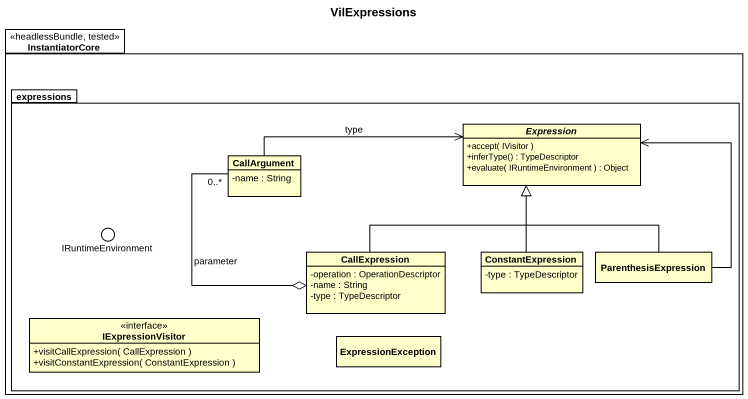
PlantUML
@startuml
title VilExpressions
allowmixing
hide circle
hide empty members
skinparam classAttributeIconSize 0
package InstantiatorCore <<headlessBundle, tested>> {
  package expressions {
    class CallArgument {
      -name : String
    }
    abstract class Expression {
      +accept( IVisitor )
      +inferType() : TypeDescriptor
      +evaluate( IRuntimeEnvironment ) : Object
    }
    class CallExpression {
      -operation : OperationDescriptor
      -name : String
      -type : TypeDescriptor
    }
    class ConstantExpression {
      -type : TypeDescriptor
    }
    class ParenthesisExpression
    interface IExpressionVisitor {
      +visitCallExpression( CallExpression )
      +visitConstantExpression( ConstantExpression )
    }
    class ExpressionException
  }
}
() IRuntimeEnvironment
expressions -left- IRuntimeEnvironment
CallArgument -right-> Expression : type
CallExpression o-up- "0..*" CallArgument : parameter
CallExpression -up-|> Expression
ConstantExpression -up-|> Expression
ParenthesisExpression -up-|> Expression
ParenthesisExpression -up-> Expression
@enduml
